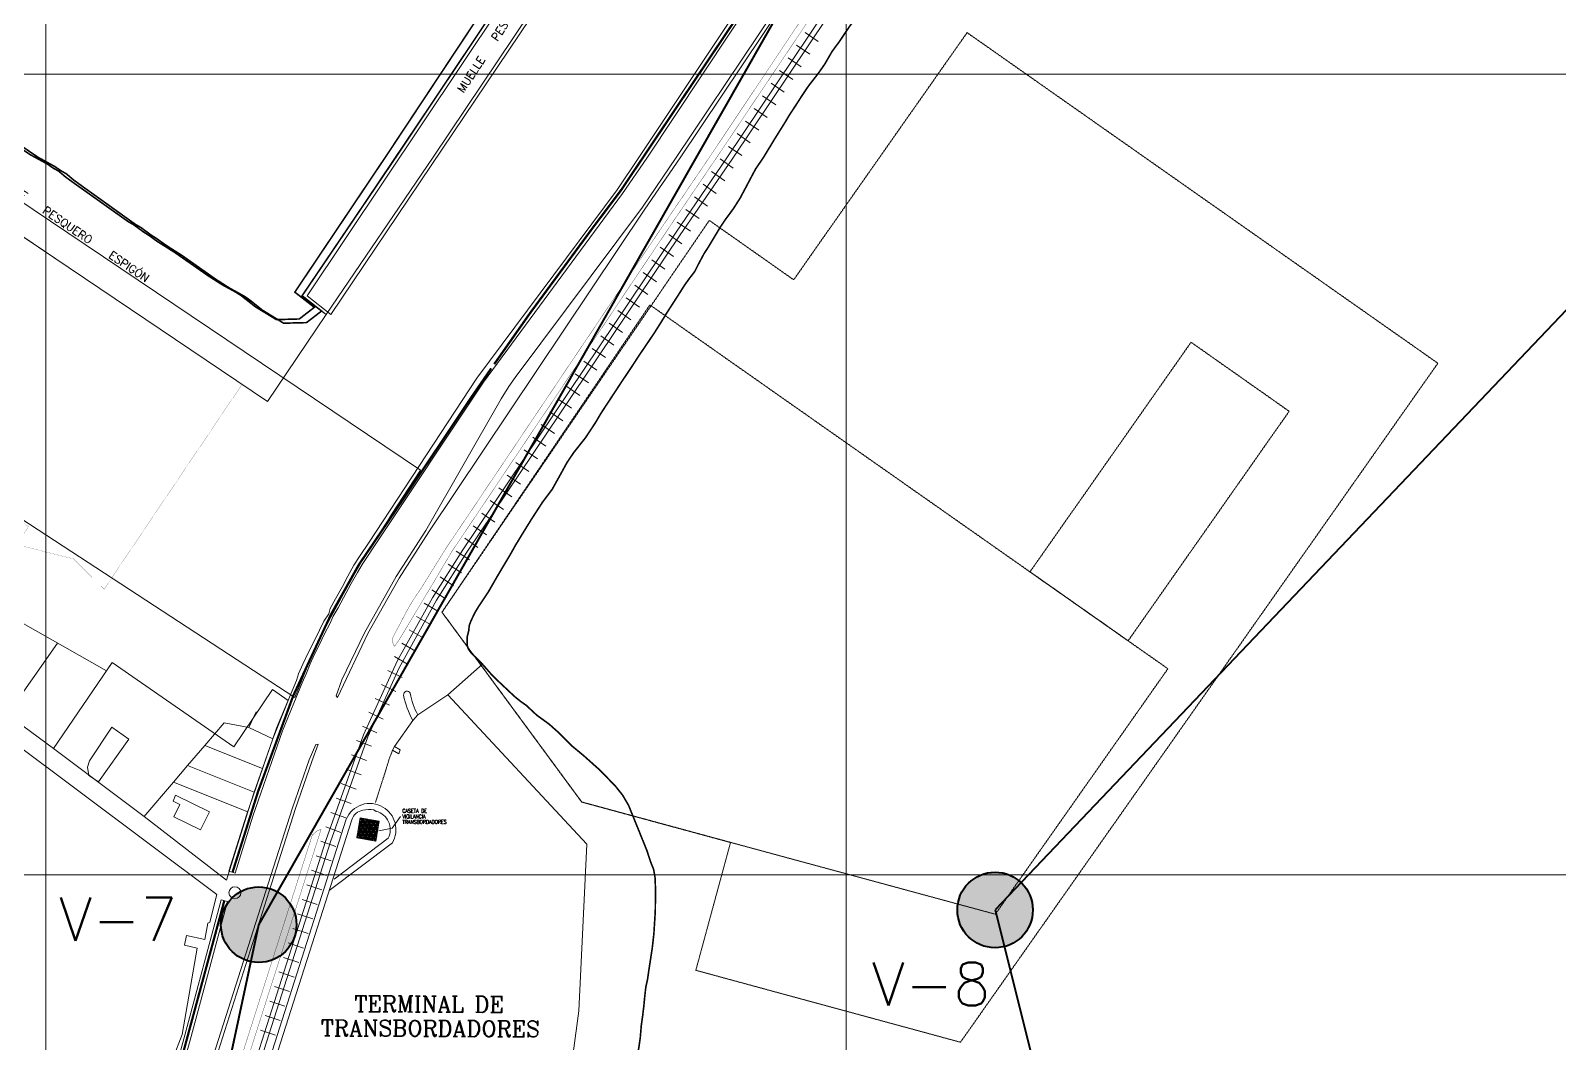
# Model space of a CAD drawing. Header units: millimetres. Extents: x 694000 to 697250, y 2830250 to 2835500.
# Drawn here: x 694745.3 to 695222.8, y 2831947.3 to 2832263.6 of the extents above; entities that cross this region are included whole.
import ezdxf

# ---------------------------------------------------------------- set-up
doc = ezdxf.new("R2010")
doc.units = ezdxf.units.MM
doc.header["$LTSCALE"] = 0.005
for name, pattern in [('DIVIDE2', [0.625, 0.25, -0.125, 0, -0.125, 0, -0.125]), ('HIDDEN2', [4.7625, 3.175, -1.5875]), ('OCULTA2', [0.3, 0.2, -0.1])]:
    doc.linetypes.add(name, pattern=pattern)
doc.layers.get('0').update_dxf_attribs({"lineweight": 9})
for name, color, linetype, lineweight in [('AGUA', 4, 'DIVIDE2', 0), ('Costa', 140, 'Continuous', 0), ('EJE DE COORDENADAS', 8, 'Continuous', 9), ('FERROCARRIL', 44, 'Continuous', 0), ('INFRAESTRUCTURA1', 7, 'Continuous', 0), ('Puntos de Control', 6, 'Continuous', 0)]:
    doc.layers.add(name, color=color, linetype=linetype, lineweight=lineweight)
doc.styles.add('ROMANC', font='romanc.shx')
doc.styles.add('ROMANS', font='romans')
doc.styles.get("Standard").update_dxf_attribs({"font": 'romans.shx'})

# ---------------------------------------------------------------- blocks, each defined once
blk = doc.blocks.new('VIGA')
at = {"layer": 'FERROCARRIL'}
blk.add_lwpolyline([(-0.06, -3.53), (0.02, 1.47)], dxfattribs=at)

msp = doc.modelspace()

# ---------------------------------------------------------------- hatches: boundary and pattern name
at = {"layer": 'INFRAESTRUCTURA1', "linetype": 'Continuous'}
h = msp.add_hatch(dxfattribs=at)
h.set_pattern_fill('HOUND', color=1, scale=3, angle=45, style=0)
h.set_pattern_definition([(45, (0, 0), (0.397747564417, 0.662912607362), [3, -1.5]), (135, (0, 0), (0.397747564417, -0.662912607362), [3, -1.5])])
h.paths.add_polyline_path([(694854.15, 2832016.7), (694848.18, 2832017.73), (694847.15, 2832011.55), (694853.16, 2832010.5)])
at = {"layer": 'Puntos de Control', "lineweight": 40}
h = msp.add_hatch(color=6, dxfattribs=at)
edge = h.paths.add_edge_path()
edge.add_arc((695046.55, 2831989), 11.79, 0, 360)
h = msp.add_hatch(color=6, dxfattribs=at)
edge = h.paths.add_edge_path()
edge.add_arc((694816.52, 2831984.41), 11.79, 0, 360)

# ---------------------------------------------------------------- linework, layer by layer
at = {"color": 4}
for p, q in [((694813.4, 2832045.96, 7.25), (694820.94, 2832042.4, 7.25)), ((694817.72, 2832033.22, 7.25), (694799.69, 2832040.4, 7.25)), ((694813.09, 2832019.63, 7.25), (694789.87, 2832028.87, 7.25))]:
    msp.add_line(p, q, dxfattribs=at)
at = {"elevation": 5.18}
msp.add_lwpolyline([(694860.82, 2832018.15), (694858.22, 2832014.52), (694854.01, 2832013.72)], dxfattribs=at)
at = {"color": 2}
msp.add_circle((694809.09, 2831994.4, 7.25), 1.87, dxfattribs=at)
at = {"layer": 'AGUA', "ltscale": 0.8, "const_width": 0.5, "flags": 128}
msp.add_lwpolyline([(694782.46, 2832487.85), (694782.37, 2832485.9), (694782.27, 2832484.61), (694781.96, 2832483.51), (694781.54, 2832481.29), (694781.23, 2832478.53), (694781, 2832476.44), (694781.02, 2832475.33), (694780.72, 2832473.61), (694780.22, 2832471.81), (694779.96, 2832469.4), (694780.15, 2832466.86), (694780.43, 2832464.21), (694780.9, 2832461.85), (694782.43, 2832460.01), (694782.62, 2832458.97), (694781.74, 2832457.66), (694781.11, 2832448.19), (694938.46, 2832342.37), (694859.36, 2832224.02), (694830.08, 2832180.76), (694836.16, 2832176), (694831.45, 2832172.38), (694824.3, 2832172.2), (694817.72, 2832176.25), (694813.38, 2832179.7), (694811.85, 2832180.71), (694810.38, 2832181.53), (694807.45, 2832183.13), (694803.02, 2832185.98), (694792.64, 2832193.29), (694787.03, 2832196.86), (694785.08, 2832198.31), (694782.71, 2832199.87), (694779.72, 2832202.07), (694778.14, 2832202.97), (694777.09, 2832203.71), (694767.65, 2832210.49), (694761.92, 2832214.58), (694758.75, 2832216.88), (694756.41, 2832218.86), (694754.8, 2832219.76), (694752.82, 2832221.12), (694747.58, 2832224.01), (694735.47, 2832232.26), (694732.23, 2832234.49), (694728.26, 2832237.51), (694725.76, 2832239.16), (694720.53, 2832243.07), (694711.02, 2832250.94), (694706.43, 2832254.34), (694700.93, 2832256.8), (694694.25, 2832258.61), (694689.42, 2832256.08), (694686.09, 2832250.47), (694683.12, 2832245.08), (694679.86, 2832239.45), (694676.57, 2832234.57), (694669.84, 2832224.12), (694667.62, 2832220.9), (694664.75, 2832217.49), (694661.82, 2832213.41), (694650.31, 2832197.15), (694645.95, 2832191.46), (694636.46, 2832179.62), (694631.75, 2832173.41), (694630.22, 2832169.94), (694629.54, 2832167.97), (694629.13, 2832165.07), (694629, 2832163.12), (694629.03, 2832161.64), (694632.72, 2832155.53), (694636.64, 2832152.2), (694645.15, 2832146.11), (694649.9, 2832142.6), (694657.18, 2832137.41), (694662.24, 2832133.22), (694665.93, 2832129.86), (694668.08, 2832127.49), (694671.53, 2832124.72), (694675.73, 2832121.29), (694693.58, 2832110.16), (694695.65, 2832107.88), (694697.39, 2832106.25), (694698.85, 2832104.88), (694707.19, 2832097.98), (694706.82, 2832095.14), (694701.87, 2832090.75), (694700.47, 2832089.67), (694698.42, 2832087.48), (694696.99, 2832086.21), (694693.51, 2832083.95), (694692.19, 2832082.89), (694690.81, 2832081.54), (694689.89, 2832080.51), (694687.44, 2832077.39), (694686.14, 2832075.98), (694685.13, 2832075.03), (694683.78, 2832073.55), (694679.11, 2832069.94), (694673.03, 2832067.03), (694669.43, 2832062.57), (694668.52, 2832061.21), (694666.56, 2832059.52), (694664.23, 2832057.48), (694662.71, 2832056.78), (694661.51, 2832056.33), (694660.94, 2832055.7), (694660.71, 2832054.01), (694657.51, 2832049.54), (694653.39, 2832046.62), (694652.39, 2832039.57), (694651.42, 2832036.8), (694650.4, 2832034.64), (694648.9, 2832033.21), (694645.74, 2832031.05), (694644.12, 2832030.03), (694643.63, 2832025.79), (694643.95, 2832022.61), (694645.24, 2832017.41), (694645.4, 2832015.87), (694644.68, 2832010.13), (694644.31, 2832002.97), (694643.89, 2831996.51), (694643.29, 2831994.8), (694643.05, 2831987.91), (694643.26, 2831979.97), (694642.71, 2831974.39), (694642.34, 2831972.71), (694641.85, 2831971.82), (694639.7, 2831968.47), (694637.99, 2831966.74), (694634.22, 2831963.74), (694631.68, 2831957.9), (694630.78, 2831952.55), (694630.96, 2831950.03), (694630.48, 2831947.94), (694629.5, 2831946.77), (694627.99, 2831946.2), (694626.88, 2831946.33), (694624.63, 2831946.86), (694621.92, 2831946.8), (694617.8, 2831944.85), (694609.24, 2831949.23), (694607.4, 2831945.48), (694615.74, 2831941.27), (694616.05, 2831940.3), (694618.38, 2831935.86), (694618.59, 2831934.5), (694619.1, 2831933.54), (694619.88, 2831930), (694621, 2831928.49), (694621.48, 2831927.07), (694622.62, 2831925.34), (694623.69, 2831924.52), (694625.65, 2831922.32), (694627.95, 2831920.17), (694630.06, 2831917.81), (694632.29, 2831916.54), (694640.35, 2831912.16), (694633.76, 2831907.93), (694633.88, 2831906.93), (694635.38, 2831904.71), (694636.88, 2831902.5), (694638.52, 2831899.9), (694639.84, 2831897.67), (694640.92, 2831895.74), (694641.94, 2831893.74), (694642.48, 2831892.55), (694643.63, 2831889.24), (694644.04, 2831887.76), (694644.32, 2831885.16), (694644.34, 2831839.18), (694651.65, 2831832.1), (694650.63, 2831830.94), (694649.26, 2831829.58), (694648.51, 2831828.32), (694647.42, 2831827.07), (694646.61, 2831825.99), (694645.93, 2831824.94), (694644, 2831822.58), (694642.01, 2831819.53), (694641.33, 2831818), (694640.78, 2831816.86)], dxfattribs=at)
at = {"layer": 'AGUA', "const_width": 0.5, "elevation": 7.25, "flags": 128}
msp.add_lwpolyline([(694960.86, 2831829.31), (694960.68, 2831830.49), (694960.5, 2831831.69), (694960.39, 2831832.53), (694960.26, 2831833.36), (694959.99, 2831834.34), (694959.74, 2831835.15), (694958.97, 2831835.7), (694957.74, 2831836.44), (694956.8, 2831836.85), (694951.36, 2831838.37), (694948.33, 2831839.12), (694945.86, 2831839.23), (694943.35, 2831839.21), (694941.53, 2831839.12), (694939.22, 2831839.13), (694936.9, 2831839.28), (694934.84, 2831839.35), (694932.28, 2831839.43), (694930.51, 2831839.52), (694928.4, 2831839.45), (694924.44, 2831839.32), (694923.07, 2831839.25), (694921.53, 2831839.33), (694920.39, 2831839.45), (694919.51, 2831839.85), (694918.83, 2831840.3), (694918.37, 2831840.97), (694918.55, 2831841.46), (694918.83, 2831842.74), (694918.64, 2831844.67), (694918.54, 2831846.65), (694918.57, 2831849.63), (694918.86, 2831851.77), (694918.97, 2831852.89), (694919.34, 2831854.65), (694919.76, 2831857.37), (694920.03, 2831859.72), (694920.43, 2831862.28), (694921.08, 2831864.03), (694921.56, 2831866.54), (694921.84, 2831868.81), (694922.1, 2831870.62), (694922.25, 2831872.52), (694922.76, 2831874.34), (694922.9, 2831876.21), (694922.86, 2831878.34), (694923.13, 2831881.14), (694923.36, 2831882.56), (694923.8, 2831885.57), (694924.16, 2831888.2), (694924.86, 2831891.12), (694925.4, 2831893.81), (694925.93, 2831896.77), (694926.43, 2831899.33), (694926.97, 2831902.13), (694927.27, 2831903.52), (694928, 2831905.95), (694929.09, 2831910.85), (694929.63, 2831914.61), (694930.84, 2831918.92), (694931.58, 2831922.77), (694932.9, 2831932.38), (694933.55, 2831936.17), (694934.18, 2831939.46), (694934.91, 2831943.94), (694935.37, 2831946.76), (694935.72, 2831949.27), (694936.03, 2831952.98), (694936.45, 2831955.9), (694936.8, 2831958.79), (694937.12, 2831962.09), (694937.45, 2831964.97), (694937.97, 2831967.3), (694938.48, 2831970.8), (694939.44, 2831976.99), (694939.96, 2831981.56), (694940.4, 2831988.64), (694940.45, 2831993.16), (694940.45, 2831994.45), (694940.44, 2831996.21), (694940.35, 2831998.91), (694939.9, 2832001.61), (694939, 2832003.89), (694937.76, 2832007.62), (694933.79, 2832017.41), (694932.05, 2832021.68), (694930.22, 2832024.81), (694928.02, 2832027.59), (694923.2, 2832032.57), (694917.96, 2832037.25), (694914.31, 2832040.26), (694910.04, 2832044.53), (694907.19, 2832047.06), (694903.4, 2832049.81), (694900.03, 2832052.94), (694898.34, 2832054.11), (694896.43, 2832055.66), (694891.17, 2832060.61), (694889.27, 2832062.48), (694886.45, 2832065.7), (694885.25, 2832066.9), (694883.46, 2832068.67), (694882.73, 2832069.48), (694882.01, 2832070.48), (694881.71, 2832071.44), (694881.61, 2832072.48), (694881.61, 2832074.14), (694882.12, 2832076.16), (694882.29, 2832077.79), (694882.83, 2832079.28), (694884.04, 2832081.79), (694885.1, 2832083.58), (694888.32, 2832088.41), (694890.98, 2832093.05), (694894.27, 2832098.58), (694895.05, 2832099.88), (694896.77, 2832102.93), (694898.91, 2832106.45), (694901.7, 2832110.96), (694905.14, 2832116.26), (694908.19, 2832120.32), (694910.83, 2832125.06), (694912.84, 2832128.73), (694914.96, 2832131.85), (694918.66, 2832136.52), (694921.7, 2832141.14), (694923.59, 2832144.32), (694929.56, 2832153.4), (694932.88, 2832158.36), (694935.39, 2832162.21), (694937.47, 2832165.26), (694940.23, 2832169.36), (694942.22, 2832172.52), (694944.02, 2832175.45), (694947.75, 2832181.23), (694949.44, 2832183.92), (694950.77, 2832185.78), (694952.76, 2832188.4), (694953.94, 2832190.75), (694955.63, 2832193.91), (694956.92, 2832195.88), (694958.65, 2832198.77), (694960.65, 2832202.1), (694962.15, 2832204.36), (694964.78, 2832207.93), (694966.88, 2832211.22), (694968.96, 2832215.11), (694970.23, 2832217.53), (694971.81, 2832220.47), (694973.3, 2832222.64), (694974.16, 2832223.9), (694977.83, 2832229.94), (694981.01, 2832235.02), (694982.39, 2832237.36), (694984.44, 2832240.45), (694986.14, 2832243.11), (694988.26, 2832246.27), (694989.5, 2832247.85), (694991.36, 2832250.27), (694993.29, 2832253.01), (694995.65, 2832257.08), (694997.86, 2832260.06), (695001.13, 2832264.94), (695003.03, 2832267.4), (695004.68, 2832269.74), (695006.17, 2832272.1), (695009.08, 2832276.82), (695011.81, 2832281.2), (695013.23, 2832283.07), (695015.27, 2832286.07), (695016.65, 2832288.12), (695018.09, 2832290.24), (695020.4, 2832293.75), (695021.81, 2832295.73), (695023.31, 2832297.66), (695024.92, 2832300.35), (695027.27, 2832303.88), (695029.95, 2832307.23), (695031.29, 2832309.47), (695032.37, 2832311.14), (695033.63, 2832313.21), (695035.31, 2832315.71), (695039.9, 2832322.26), (695039.9, 2832322.26), (695039.9, 2832322.26), (695039.9, 2832322.26), (695041.26, 2832324.46), (695042.58, 2832326.6), (695043.49, 2832327.86), (695044.22, 2832328.91), (695045.15, 2832329.48), (695047.52, 2832331.15), (695049.66, 2832332.76), (695051, 2832333.75), (695053.2, 2832335.1), (695055.09, 2832335.56), (695056.99, 2832336.61), (695060.14, 2832338.56), (695062.06, 2832339.7), (695063.66, 2832340.32), (695066.26, 2832341.59), (695068.64, 2832342.3), (695070.2, 2832342.8), (695072.25, 2832343.37), (695074.72, 2832344.67), (695076.83, 2832345.23), (695078.03, 2832345.51), (695080.24, 2832345.99), (695082.16, 2832346.23), (695084.83, 2832346.39), (695086.49, 2832346.51), (695088.32, 2832346.53), (695089.93, 2832346.43), (695092.05, 2832345.89), (695093.98, 2832345.28), (695094.76, 2832345.02), (695096.24, 2832343.87), (695096.96, 2832342.98), (695097.35, 2832341.85), (695097.38, 2832341.25), (695097.22, 2832339.79), (695097.38, 2832338.37), (695097.76, 2832336.97), (695097.9, 2832335.94), (695098.25, 2832334.83), (695098.91, 2832333.83), (695099.91, 2832331.59), (695100.23, 2832330.95), (695100.93, 2832329.23), (695101.89, 2832327.36), (695102.54, 2832326.2), (695103.16, 2832325.15), (695103.53, 2832324.47), (695104.25, 2832323.44)], dxfattribs=at)
at = {"layer": 'Costa', "color": 140, "const_width": 0.5, "flags": 128}
msp.add_lwpolyline([(694935.55, 2832343.92), (694856.91, 2832225.26), (694827.8, 2832181.89), (694833.9, 2832177.15), (694829.2, 2832173.52), (694822.06, 2832173.32), (694815.46, 2832177.34), (694811.1, 2832180.77), (694809.57, 2832181.77), (694808.09, 2832182.59), (694805.16, 2832184.18), (694800.72, 2832187.01), (694790.31, 2832194.28), (694784.68, 2832197.83), (694782.73, 2832199.27), (694780.36, 2832200.82), (694777.36, 2832203.01), (694775.77, 2832203.9), (694774.72, 2832204.64), (694765.25, 2832211.38), (694759.51, 2832215.45), (694756.33, 2832217.74), (694753.98, 2832219.71), (694752.37, 2832220.6), (694750.39, 2832221.96), (694745.13, 2832224.83), (694732.99, 2832233.03)], dxfattribs=at)
at = {"layer": 'EJE DE COORDENADAS'}
for p, q in [((694750, 2835500), (694750, 2830250)), ((695000, 2835500), (695000, 2830250)), ((694000, 2832250), (697250, 2832250)), ((694000, 2832000), (697250, 2832000))]:
    msp.add_line(p, q, dxfattribs=at)
at = {"layer": 'FERROCARRIL'}
msp.add_lwpolyline([(695090.38, 2832413.48, -0.024434), (695070.84, 2832382.09), (694964.61, 2832223.77), (694947.93, 2832199.47), (694881.53, 2832100.7), (694872.1, 2832085.75), (694860.4, 2832064.64), (694850.64, 2832043.03), (694838.91, 2832010.25)], format="xyb", dxfattribs=at)
at = {"layer": 'FERROCARRIL', "elevation": 7.25}
for points in [[(694796.77, 2831883.13), (694837.51, 2832010.71), (694849.28, 2832043.71), (694859.86, 2832066.86), (694870.81, 2832086.5), (694880.26, 2832101.49), (694946.67, 2832200.28), (694962.7, 2832223.86), (695009.45, 2832293.6)], [(694838.91, 2832010.25), (694798.15, 2831882.57), (694790.91, 2831859.01), (694790.25, 2831856.34), (694789.41, 2831853.06), (694788.66, 2831850.2), (694787.97, 2831847.62), (694787.15, 2831844.01), (694786.62, 2831841.1), (694786.07, 2831839.14), (694785.49, 2831835.83), (694784.81, 2831832.04), (694783.99, 2831827.33), (694783.44, 2831823.42), (694782.96, 2831819.26), (694782.39, 2831813.7), (694779.53, 2831786.7)]]:
    msp.add_lwpolyline(points, dxfattribs=at)
at = {"layer": 'INFRAESTRUCTURA1'}
for p, q in [((694753.67, 2832072.32, 7.25), (694738.01, 2832050, 7.25)), ((694770.77, 2832066.25, 7.25), (694752.38, 2832039.43, 7.25)), ((694815.74, 2832050.83, 7.25), (694813.4, 2832045.96, 7.25)), ((694815.74, 2832050.83, 7.25), (694813.4, 2832045.96, 7.25)), ((694813.4, 2832045.96, 7.25), (694815.74, 2832050.83, 7.25)), ((694799.69, 2832040.4, 7.25), (694805.72, 2832047.48, 7.25)), ((694805.72, 2832047.48, 7.25), (694813.4, 2832045.96, 7.25)), ((694805.72, 2832047.48, 7.25), (694813.4, 2832045.96, 7.25)), ((694813.4, 2832045.96, 7.25), (694820.94, 2832042.4, 7.25)), ((694794.32, 2832034.09, 7.25), (694799.69, 2832040.4, 7.25)), ((694817.72, 2832033.22, 7.25), (694799.69, 2832040.4, 7.25)), ((694789.87, 2832028.87, 7.25), (694794.32, 2832034.09, 7.25)), ((694794.32, 2832034.09, 7.25), (694815.14, 2832025.8, 7.25)), ((694780.69, 2832018.07, 7.25), (694789.87, 2832028.87, 7.25)), ((694813.09, 2832019.63, 7.25), (694789.87, 2832028.87, 7.25))]:
    msp.add_line(p, q, dxfattribs=at)
at = {"layer": 'INFRAESTRUCTURA1', "color": 4}
msp.add_line((694799.69, 2832040.4, 7.25), (694805.72, 2832047.48, 7.25), dxfattribs=at)
at = {"layer": 'INFRAESTRUCTURA1', "ltscale": 10}
msp.add_line((694794.72, 2831857.9, 7.25), (694845.58, 2832017.15, 7.25), dxfattribs=at)
at = {"layer": 'INFRAESTRUCTURA1', "elevation": 7.25}
for points in [[(694859.36, 2832224.02), (694938.46, 2832342.37), (694781.11, 2832448.19), (694781.74, 2832457.66), (694782.58, 2832458.99), (694952.28, 2832345.05), (694870.97, 2832224.05)], [(694836.16, 2832176), (694830.08, 2832180.76), (694938.67, 2832342.22), (694781.11, 2832448.19), (694781.74, 2832457.66), (694782.62, 2832458.97)], [(695068.96, 2832407.18), (695058.14, 2832389.76), (694998.37, 2832300.64), (694946.89, 2832223.89)], [(694948.13, 2832223.83), (694999.81, 2832300.93), (695059.05, 2832389.16), (695069.84, 2832406.61)], [(694937.74, 2832223.72), (694998.68, 2832315.52), (694996.99, 2832316.64), (694935.31, 2832223.93)], [(694937.74, 2832223.72), (694930.17, 2832212.67), (694886.7, 2832153.84), (694852.66, 2832102.73), (694849.85, 2832098.47), (694848.79, 2832096.87), (694847.39, 2832094.35), (694845.4, 2832090.95), (694843.04, 2832086.49), (694841.39, 2832083.36), (694839.83, 2832080.73), (694838.87, 2832078.54), (694837.12, 2832075.18), (694835.41, 2832071.69), (694833.99, 2832068.83), (694832.55, 2832065.82), (694831.4, 2832062.98), (694830.07, 2832059.89), (694823.99, 2832044.89), (694814.73, 2832018.29), (694809.16, 2832000.52), (694807.18, 2832001.09)], [(694870.97, 2832224.05), (694837.57, 2832174.89), (694830.08, 2832180.76), (694859.36, 2832224.02)], [(694948.13, 2832223.83), (694937.16, 2832207.84), (694869.68, 2832107.03), (694860.39, 2832092.6), (694850.6, 2832075.35), (694841.09, 2832055.38), (694840.74, 2832055.83), (694842.44, 2832060.89), (694849.56, 2832075.55), (694859.47, 2832093.08), (694868.68, 2832107.53), (694892.31, 2832148.59), (694894.62, 2832152.42), (694896.68, 2832155.26), (694936.36, 2832208.42), (694946.89, 2832223.89)], [(694848.23, 2832099.65), (694850.79, 2832103.57), (694884.64, 2832155.05), (694928.54, 2832213.88), (694935.31, 2832223.93)], [(694807.18, 2832001.09), (694812.69, 2832018.65), (694822.11, 2832045.8), (694828.29, 2832060.67), (694828.95, 2832062.74), (694830.29, 2832065.77), (694831.85, 2832069.09), (694833.8, 2832072.9), (694835.56, 2832076.35), (694836.91, 2832079.15), (694838.47, 2832081.46), (694838.85, 2832083.09), (694840.51, 2832086.19), (694842.65, 2832090.02), (694844.35, 2832093.19), (694846.26, 2832096.63), (694848.23, 2832099.65)], [(694825.72, 2832054.44), (694820.8, 2832057.81), (694808.78, 2832039.99), (694770.77, 2832066.25), (694768.97, 2832063.63), (694738.37, 2832081), (694723.74, 2832060.71), (694738.01, 2832050), (694752.38, 2832039.43), (694780.78, 2832018.19), (694806.48, 2831998.31), (694813.09, 2832019.63), (694815.14, 2832025.8), (694817.72, 2832033.22), (694820.94, 2832042.4), (694825.72, 2832054.44)], [(694752.69, 2831788.8), (694756.95, 2831837.59), (694761.28, 2831856.05), (694789.76, 2831942.84), (694792.63, 2831950.1), (694797.3, 2831977.09), (694793.36, 2831978.05), (694793.92, 2831981.03), (694799.72, 2831979.79), (694800.67, 2831984.87), (694801.26, 2831985.23), (694803.45, 2831993.83), (694738.81, 2832042.21)], [(694784.48, 2831887.63), (694819.46, 2831997.19), (694827.06, 2832020.9), (694832.25, 2832035.89), (694834.32, 2832040.66), (694835.08, 2832040.81), (694833.11, 2832035.36), (694828.04, 2832020.67), (694820.54, 2831997.12), (694785.49, 2831887.27)], [(694843.89, 2832017.32), (694793.14, 2831858.47), (694794.72, 2831857.9)], [(694853.24, 2832019.8), (694852.49, 2832020.26)], [(694790.81, 2831940.32), (694793.46, 2831949.96), (694804.8, 2831992.21), (694806.77, 2831991.61), (694795.39, 2831949.53), (694792.77, 2831939.75)]]:
    msp.add_lwpolyline(points, dxfattribs=at)
at = {"layer": 'INFRAESTRUCTURA1', "color": 7}
msp.add_lwpolyline([(694782.27, 2832448.14), (694939.82, 2832342.54), (694831.7, 2832180.73), (694839.08, 2832174.91), (694953.66, 2832345.22), (694783.72, 2832458.87), (694783, 2832457.91)], close=True, dxfattribs=at)
at = {"layer": 'INFRAESTRUCTURA1', "color": 123, "linetype": 'Continuous', "const_width": 0.7}
msp.add_lwpolyline([(694890.09, 2832159.41), (694901.38, 2832175.48), (694920.66, 2832201.7), (694929.79, 2832213.84), (694949.25, 2832242.88), (694963.87, 2832264.64), (694975.99, 2832282.39), (694997.83, 2832316.08)], dxfattribs=at)
at = {"layer": 'INFRAESTRUCTURA1', "color": 30, "linetype": 'Continuous', "const_width": 0.1, "elevation": 7.25}
for points in [[(695007.34, 2832295.12), (694959.46, 2832223.76), (694944.56, 2832201.83), (694876.8, 2832100.82), (694869, 2832087.68), (694860.3, 2832073.19), (694858.94, 2832071.33), (694858.57, 2832071.91), (694858.35, 2832072.6), (694858.23, 2832073.36), (694858.41, 2832074), (694859.33, 2832075.86), (694860.78, 2832078.51), (694862.25, 2832081.39), (694863.69, 2832083.96), (694865.17, 2832086.39), (694866.99, 2832089.01), (694874.96, 2832101.82), (694943, 2832202.96), (694957.31, 2832223.99), (695005.59, 2832296.27)], [(694792.49, 2831884.79), (694833.2, 2832012.21), (694833.42, 2832012.51), (694834.16, 2832013.19), (694834.82, 2832013.73), (694835.11, 2832013.84), (694835.54, 2832013.99), (694836, 2832014.13), (694794.42, 2831884.13)]]:
    msp.add_lwpolyline(points, dxfattribs=at)
at = {"layer": 'INFRAESTRUCTURA1', "color": 7, "linetype": 'HIDDEN2', "ltscale": 8}
for points in [[(695037.8, 2832262.92), (695184.85, 2832159.7), (695035.73, 2831947.71), (694953.06, 2831970.17), (694963.9, 2832010.08), (694917.42, 2832022.71), (694873.77, 2832081.97), (694957.27, 2832204.29), (694983.63, 2832185.75)], [(695037.8, 2832262.92), (695184.85, 2832159.7), (695035.73, 2831947.71), (694953.06, 2831970.17), (694963.9, 2832010.08), (694917.42, 2832022.71), (694873.77, 2832081.97), (694957.27, 2832204.29), (694983.63, 2832185.75)], [(695057.44, 2832094.57), (695088.1, 2832073.04), (695138.4, 2832144.7), (695107.76, 2832166.25)], [(695057.44, 2832094.57), (695088.1, 2832073.04), (695138.4, 2832144.7), (695107.76, 2832166.25)]]:
    msp.add_lwpolyline(points, close=True, dxfattribs=at)
at = {"layer": 'INFRAESTRUCTURA1', "color": 5, "linetype": 'Continuous', "elevation": 7.25}
for points in [[(694837.57, 2832174.89), (694819.24, 2832147.79), (694680.86, 2832240.93)], [(694741.52, 2832228.14), (694747.58, 2832224.01), (694751.3, 2832221.96), (694756.41, 2832218.86), (694758.75, 2832216.88), (694761.92, 2832214.58), (694764.79, 2832212.53), (694774.84, 2832205.33), (694778.14, 2832202.97), (694779.72, 2832202.07), (694782.71, 2832199.87), (694785.08, 2832198.31), (694789.83, 2832195.08), (694792.64, 2832193.29), (694797.83, 2832189.64), (694803.02, 2832185.98), (694807.45, 2832183.13), (694811.11, 2832181.12), (694815.55, 2832177.98), (694817.72, 2832176.25), (694821.01, 2832174.23), (694824.3, 2832172.2), (694831.45, 2832172.38), (694836.16, 2832176), (694837.57, 2832174.89)]]:
    msp.add_lwpolyline(points, dxfattribs=at)
at = {"layer": 'INFRAESTRUCTURA1'}
msp.add_lwpolyline([(694696.32, 2832241.15), (694867.07, 2832126.27), (694857.96, 2832112.47), (694856.74, 2832110.41), (694850.03, 2832100.05), (694846.56, 2832094.1), (694842.98, 2832087.73), (694839.1, 2832080.41), (694836.56, 2832075.52), (694832.96, 2832067.8), (694831.63, 2832064.81), (694827.82, 2832055.33), (694721.66, 2832124.53)], dxfattribs=at)
at = {"layer": 'INFRAESTRUCTURA1', "const_width": 0.05, "elevation": 7.25}
msp.add_lwpolyline([(694700.43, 2832228.13), (694811.33, 2832153.13), (694768.23, 2832089.16), (694758.65, 2832098.62), (694740.81, 2832103.11), (694744.62, 2832108.63), (694659.22, 2832167.63)], close=True, dxfattribs=at)
at = {"layer": 'INFRAESTRUCTURA1', "color": 7, "linetype": 'HIDDEN2', "ltscale": 8}
msp.add_lwpolyline([(695046.57, 2831987.63), (695100.52, 2832064.32), (694938.72, 2832177.91), (694873.77, 2832081.97), (694917.42, 2832022.71), (695046.32, 2831987.76)], dxfattribs=at)
msp.add_lwpolyline([(695046.57, 2831987.63), (695100.52, 2832064.32), (694938.72, 2832177.91), (694873.77, 2832081.97), (694917.42, 2832022.71), (695046.32, 2831987.76)], dxfattribs=at)
at = {"layer": 'INFRAESTRUCTURA1', "color": 123, "linetype": 'Continuous', "const_width": 0.7, "elevation": 7.25}
for points in [[(694808.34, 2832000.76), (694816.32, 2832025.98), (694827.31, 2832055.9), (694839.08, 2832081.25), (694847.74, 2832096.7), (694861.65, 2832117.25), (694883.06, 2832149.26), (694889.15, 2832158.09)], [(694753.61, 2831756.28), (694763.61, 2831845.46), (694766.04, 2831855.58), (694768.46, 2831863.65), (694775.95, 2831888.49), (694788.22, 2831927.84), (694792.65, 2831943.41), (694805.78, 2831991.91)]]:
    msp.add_lwpolyline(points, dxfattribs=at)
at = {"layer": 'INFRAESTRUCTURA1', "ltscale": 10, "elevation": 7.25, "flags": 128}
for points in [[(694858.89, 2832040), (694864.64, 2832048.19), (694866.23, 2832049.93), (694875.57, 2832056.2), (694886.45, 2832065.7)], [(694956.51, 2831829.99), (694908.82, 2831837.43), (694909.18, 2831839.38), (694901.86, 2831847.96), (694916.48, 2831957.47), (694919.02, 2832009.5), (694875.57, 2832056.2)]]:
    msp.add_lwpolyline(points, dxfattribs=at)
at = {"layer": 'INFRAESTRUCTURA1', "elevation": 7.25}
for points in [[(694863.88, 2832056.67, 0.271018), (694862.6, 2832057.34, 0.363747), (694861.79, 2832056.06, 0.363747)], [(694838.52, 2831995.04), (694858.28, 2832009.98, 0.415661), (694855.34, 2832021.13, 0.461728), (694843.89, 2832017.32)], [(694840.09, 2831998.59), (694857.01, 2832011.46, 0.473016), (694853.24, 2832019.8)]]:
    msp.add_lwpolyline(points, format="xyb", dxfattribs=at)
at = {"layer": 'INFRAESTRUCTURA1'}
for points, elevation in [([(694770.61, 2832046.07), (694775.98, 2832042.35), (694766.49, 2832029.05), (694763.46, 2832031.02), (694763.05, 2832033.61), (694763.64, 2832035.56)], 7.25), ([(694858.89, 2832040), (694858.33, 2832038.85), (694860.27, 2832037.79), (694860.68, 2832039)], 7.25), ([(694790.54, 2832024.9), (694801.18, 2832019.62), (694798.31, 2832013.98), (694789.99, 2832018.07), (694791.9, 2832021.91), (694789.82, 2832022.96)], 7.25), ([(694854.15, 2832016.7), (694848.18, 2832017.73), (694847.15, 2832011.55), (694853.16, 2832010.5)], 5.18)]:
    msp.add_lwpolyline(points, close=True, dxfattribs=dict(at, elevation=elevation))
at = {"layer": 'INFRAESTRUCTURA1', "linetype": 'OCULTA2', "elevation": 7.25, "flags": 128}
msp.add_lwpolyline([(694858.33, 2832038.85), (694857.3, 2832036.21), (694855.82, 2832031.37), (694854.42, 2832027.03), (694853.01, 2832022.61)], dxfattribs=at)
at = {"layer": 'INFRAESTRUCTURA1'}
for centre, radius, start, end in [((694887.46, 2832060.9, 7.25), 26.12, 190.6848, 209.1275), ((694883.48, 2832059.72, 7.25), 19.84, 188.8622, 209.5843)]:
    msp.add_arc(centre, radius, start, end, dxfattribs=at)
at = {"layer": 'INFRAESTRUCTURA1', "ltscale": 10}
for centre, radius, start, end in [((694849.77, 2832015.81, 7.25), 4.4, 99.4079, 162.288), ((694851.17, 2832007.38, 7.25), 12.95, 84.1178, 99.4079)]:
    msp.add_arc(centre, radius, start, end, dxfattribs=at)
at = {"layer": 'Puntos de Control', "color": 6, "lineweight": 40}
for points in [[(695577.75, 2832546.74), (695046.55, 2831989)], [(694816.52, 2831984.41), (695097.61, 2832477.07)], [(695046.55, 2831989), (695214.5, 2831317.62)], [(694734.59, 2831601.67), (694816.52, 2831984.41), (694816.52, 2831984.41)]]:
    msp.add_lwpolyline(points, dxfattribs=at)
for centre in [(695046.55, 2831989), (694816.52, 2831984.41)]:
    msp.add_circle(centre, 11.79, dxfattribs=at)

# ---------------------------------------------------------------- block references
at = {"layer": 'FERROCARRIL'}
for p, rotation in [((694988.38, 2832262.17, 7.25), 56.16655713714462), ((694983.08, 2832254.26, 7.25), 56.16655713714462), ((694985.73, 2832258.21, 7.25), 56.16655713714462), ((694980.43, 2832250.3, 7.25), 56.16655713714462), ((694977.78, 2832246.35, 7.25), 56.16655713714462), ((694975.13, 2832242.4, 7.25), 56.16655713714462), ((694972.48, 2832238.44, 7.25), 56.16655713714462), ((694967.18, 2832230.54, 7.25), 56.16655713714462), ((694969.83, 2832234.49, 7.25), 56.16655713714462), ((694964.53, 2832226.58, 7.25), 56.16655713714462), ((694961.87, 2832222.63, 7.25), 55.79098937750299), ((694959.19, 2832218.7, 7.25), 55.79098937750299), ((694956.52, 2832214.76, 7.25), 55.79098937750299), ((694951.17, 2832206.89, 7.25), 55.79098937750299), ((694953.84, 2832210.82, 7.25), 55.79098937750299), ((694948.49, 2832202.95, 7.25), 55.79098937750299), ((694945.82, 2832199.01, 7.25), 56.08728703974123), ((694943.16, 2832195.06, 7.25), 56.08728703974123), ((694937.85, 2832187.16, 7.25), 56.08728703974123), ((694940.51, 2832191.11, 7.25), 56.08728703974123), ((694935.2, 2832183.21, 7.25), 56.08728703974123), ((694932.54, 2832179.26, 7.25), 56.08728703974123), ((694929.89, 2832175.31, 7.25), 56.08728703974123), ((694927.23, 2832171.36, 7.25), 56.08728703974123), ((694921.92, 2832163.46, 7.25), 56.08728703974123), ((694924.57, 2832167.41, 7.25), 56.08728703974123), ((694919.26, 2832159.51, 7.25), 56.08728703974123), ((694916.61, 2832155.56, 7.25), 56.08728703974123), ((694913.95, 2832151.61, 7.25), 56.08728703974123), ((694911.3, 2832147.66, 7.25), 56.08728703974123), ((694905.98, 2832139.76, 7.25), 56.08728703974123), ((694908.64, 2832143.71, 7.25), 56.08728703974123), ((694903.33, 2832135.81, 7.25), 56.08728703974123), ((694900.67, 2832131.86, 7.25), 56.08728703974123), ((694898.02, 2832127.91, 7.25), 56.08728703974123), ((694895.36, 2832123.95, 7.25), 56.08728703974123), ((694890.05, 2832116.05, 7.25), 56.08728703974123), ((694892.7, 2832120, 7.25), 56.08728703974123), ((694887.39, 2832112.1, 7.25), 56.08728703974123), ((694884.74, 2832108.15, 7.25), 56.08728703974123), ((694882.08, 2832104.2, 7.25), 56.08728703974123), ((694879.46, 2832100.23, 7.25), 57.77676622960229), ((694874.39, 2832092.18, 7.25), 57.77676622960229), ((694876.93, 2832096.2, 7.25), 57.77676622960229), ((694871.85, 2832088.15, 7.25), 57.77676622960229), ((694869.44, 2832084.05, 7.25), 60.8499011743559), ((694867.12, 2832079.89, 7.25), 60.8499011743559), ((694864.8, 2832075.73, 7.25), 60.8499011743559), ((694862.48, 2832071.57, 7.25), 60.8499011743559), ((694860.17, 2832067.42, 7.25), 60.8499011743559), ((694856.17, 2832058.78, 7.25), 65.448885510569), ((694858.14, 2832063.11, 7.25), 65.448885510569), ((694854.19, 2832054.45, 7.25), 65.448885510569), ((694852.21, 2832050.12, 7.25), 65.448885510569), ((694850.23, 2832045.79, 7.25), 65.448885510569), ((694848.45, 2832041.38, 7.25), 70.36176947552461), ((694846.85, 2832036.9, 7.25), 70.36176947552461), ((694845.25, 2832032.42, 7.25), 70.36176947552461), ((694843.65, 2832027.93, 7.25), 70.36176947552461), ((694842.05, 2832023.45, 7.25), 70.36176947552461), ((694840.45, 2832018.97, 7.25), 70.36176947552461), ((694838.85, 2832014.48, 7.25), 70.36176947552461), ((694837.28, 2832009.99, 7.25), 72.29067077433065), ((694835.83, 2832005.46, 7.25), 72.29067077433065), ((694834.38, 2832000.92, 7.25), 72.29067077433065), ((694831.48, 2831991.85, 7.25), 72.29067077433065), ((694832.93, 2831996.39, 7.25), 72.29067077433065), ((694830.04, 2831987.32, 7.25), 72.29067077433065), ((694828.59, 2831982.79, 7.25), 72.29067077433065), ((694827.14, 2831978.25, 7.25), 72.29067077433065), ((694825.69, 2831973.72, 7.25), 72.29067077433065), ((694824.25, 2831969.18, 7.25), 72.29067077433065), ((694822.8, 2831964.65, 7.25), 72.29067077433065), ((694821.35, 2831960.11, 7.25), 72.29067077433065), ((694819.9, 2831955.58, 7.25), 72.29067077433065), ((694818.45, 2831951.05, 7.25), 72.29067077433065)]:
    msp.add_blockref('VIGA', p, dxfattribs=dict(at, rotation=rotation))

# ---------------------------------------------------------------- texts
at = {"style": 'ROMANS', "width": 0.8}
for s, p in [('VIGILANCIA', (694861.4, 2832017.59, 9.42)), ('TRANSBORDADORES', (694861.4, 2832015.88, 9.42)), ('CASETA DE', (694861.4, 2832019.33, 9.42))]:
    msp.add_text(s, height=1.2, rotation=0.0768, dxfattribs=at).set_placement(p)
at = {"color": 7, "style": 'ROMANC'}
for s, p in [('TERMINAL DE', (694846.4, 2831957.24, 7.25)), ('TRANSBORDADORES', (694835.94, 2831949.68, 7.25))]:
    msp.add_text(s, height=5, rotation=359.7209, dxfattribs=at).set_placement(p)
at = {"layer": 'INFRAESTRUCTURA1', "style": 'ROMANC'}
for s, rotation, p in [('MUELLE   PESQUERO   NORTE', 56.544, (694880.44, 2832243.91, 3.62)), ('MUELLE   PESQUERO   ESPIGÓN', 325.928, (694732.77, 2832217.61, 3.62))]:
    msp.add_text(s, height=2.5, rotation=rotation, dxfattribs=at).set_placement(p)
at = {"layer": 'Puntos de Control', "color": 7}
for s, p in [('V-7', (694754.13, 2831979.39)), ('V-8', (695008.02, 2831959.15))]:
    msp.add_text(s, height=13.5, dxfattribs=at).set_placement(p)

doc.saveas('drawing.dxf')
